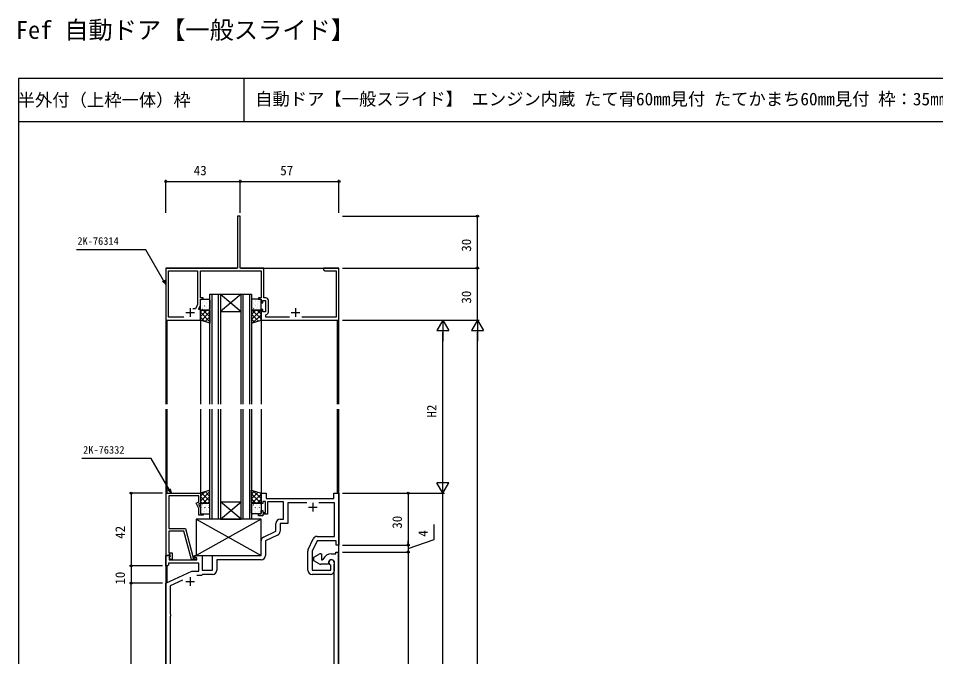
# Model space of a CAD drawing. Units: millimetres, scale not verified. Extents: x -437 to 438, y -681 to 679.
# Drawn here: x -437 to 93, y 310 to 679 of the extents above; entities that cross this region are included whole.
import ezdxf
from ezdxf.enums import TextEntityAlignment as Align

# ---------------------------------------------------------------- set-up
doc = ezdxf.new("R2010")
doc.units = ezdxf.units.MM
doc.header["$LTSCALE"] = 4
for name, color, linetype in [('0-1_USER1', 3, 'Continuous'), ('0-2_YKK_11', 7, 'Continuous'), ('0-3_YKK_12', 2, 'Continuous'), ('0-4_YKK_13', 4, 'Continuous'), ('0-6_YKK_D', 6, 'Continuous'), ('0-7_YKK_ZWAK', 7, 'Continuous')]:
    doc.layers.add(name, color=color, linetype=linetype)
doc.styles.add('ＭＳ ゴシック', font='')
doc.styles.get('ＭＳ ゴシック').set_extended_font_data('MS Gothic')

msp = doc.modelspace()

# ---------------------------------------------------------------- linework, layer by layer
at = {"layer": '0-2_YKK_11'}
for p, q in [((-292.47, 508.97), (-292.47, 515.63)), ((-337.7, 511.1), (-337.7, 506.1)), ((-276.7, 511.1), (-276.7, 506.1)), ((-340.2, 508.6), (-335.2, 508.6)), ((-279.2, 508.6), (-274.2, 508.6)), ((-266.7, 398.8), (-266.7, 393.8)), ((-269.2, 396.3), (-264.2, 396.3)), ((-269.458, 371.809), (-266.578, 377.873)), ((-269.7, 359.8), (-269.7, 370.736)), ((-254.5, 364.3), (-254.5, 359.3)), ((-337.7, 355.8), (-337.7, 350.8)), ((-256.5, 357.3), (-267.2, 357.3)), ((-340.2, 353.3), (-335.2, 353.3))]:
    msp.add_line(p, q, dxfattribs=at)
for points in [[(-293.97, 517.13), (-295.07, 517.13), (-295.07, 534.3), (-308.7, 534.3), (-308.7, 564.3), (-310.33, 564.3), (-310.33, 559.758), (-310.21, 559.575), (-310.21, 559.025), (-310.33, 558.842), (-310.33, 534.3), (-351.7, 534.3), (-351.7, 504.3), (-331.7, 504.3), (-331.7, 510.3), (-332.7, 510.3), (-332.7, 510.8), (-331.7, 512.945), (-331.7, 516.3), (-330.2, 516.3), (-330.2, 517.1), (-331.7, 517.1), (-331.7, 532.67), (-296.7, 532.67), (-296.7, 517.1), (-298.2, 517.1), (-298.2, 516.3), (-296.7, 516.3), (-296.7, 514.3), (-295.7, 514.3), (-295.7, 515.5), (-294.1, 515.5), (-294.1, 509.1), (-295.7, 509.1), (-295.7, 510.3), (-296.7, 510.3), (-296.7, 504.3), (-251.7, 504.3), (-251.7, 534.3), (-255.742, 534.3)], [(-341.236, 505.93), (-350.07, 505.93), (-350.07, 532.67), (-333.33, 532.67), (-333.33, 513.306), (-334.545, 510.7), (-336.15, 510.7)], [(-255.742, 534.3), (-255.925, 534.18), (-256.475, 534.18), (-256.658, 534.3), (-256.742, 534.3), (-256.925, 534.18), (-257.475, 534.18), (-257.658, 534.3), (-260.7, 534.3), (-260.7, 533.3), (-259.609, 532.67), (-253.33, 532.67), (-253.33, 505.93), (-273.164, 505.93)], [(-280.236, 505.93), (-294, 505.93), (-294, 507.19), (-293.745, 507.487)], [(-351.5, 368.3), (-351.5, 404.3), (-331.7, 404.3), (-331.7, 398.3), (-332.7, 398.3), (-332.7, 397.8), (-331.7, 395.655), (-331.7, 392.3), (-330.2, 392.3), (-330.2, 391.5), (-332.7, 391.5), (-332.7, 395.434), (-334.12, 398.48), (-332.7, 399.3), (-332.7, 402.67), (-349.87, 402.67), (-349.87, 383.8), (-340.402, 383.8), (-335.9, 367), (-335.066, 367), (-334.877, 367.067)], [(-285.7, 389.3), (-283.7, 389.3), (-283.7, 399.3), (-292.9, 399.3), (-292.9, 392.1), (-295.7, 392.1), (-295.7, 391.3), (-298.2, 391.3), (-298.2, 392.3), (-296.7, 392.3), (-296.7, 394.3), (-295.7, 394.3), (-295.7, 393.1), (-294.1, 393.1), (-294.1, 399.5), (-295.7, 399.5), (-295.7, 398.3), (-296.7, 398.3), (-296.7, 404.3), (-293.7, 404.3), (-293.7, 401.3), (-254.7, 401.3), (-254.7, 404.3), (-251.7, 404.3), (-251.7, 374.3), (-253.2, 374.3), (-253.2, 376.8), (-264.32, 376.8), (-267.2, 370.736), (-267.2, 359.8), (-256.43, 359.8), (-256.43, 362.655), (-256.608, 362.929)], [(-270.164, 398.8), (-281.2, 398.8), (-281.2, 386.8), (-285.7, 386.8), (-285.7, 382.264)], [(-264.32, 379.3), (-254.2, 379.3), (-254.2, 398.8), (-263.236, 398.8)], [(-334.5, 366), (-336.874, 366), (-341.269, 382.4), (-349.87, 382.4), (-349.87, 379.758), (-349.99, 379.575), (-349.99, 379.025), (-349.87, 378.842), (-349.87, 378.758), (-349.99, 378.575), (-349.99, 378.025), (-349.87, 377.842), (-349.87, 369.8), (-348.1, 369.8), (-348.1, 366), (-348.923, 366), (-349.674, 367.3), (-349.1, 367.874), (-349.1, 368.8), (-349.67, 368.8), (-349.87, 368.6), (-350.17, 368.3), (-351.5, 368.3)], [(-295.257, 378.973), (-288.2, 382.264), (-288.2, 386.8)], [(-324.7, 368.3), (-296.7, 368.3), (-296.7, 376.707)], [(-287.143, 379.998), (-294.2, 376.707), (-294.2, 368.3)], [(-351.7, 194.3), (-351.7, 352.3), (-336.688, 359.3), (-332.7, 359.3), (-332.7, 363.87), (-350.2, 363.87), (-350.2, 362.8), (-350.7, 362.3), (-351.7, 362.3), (-351.7, 368.3), (-349.4, 368.3), (-349.19, 367.786), (-349.192, 367.783), (-349.77, 367.206), (-349.77, 365.8), (-333.7, 365.8), (-333.7, 366.634), (-335.2, 367.5), (-335.2, 368.3), (-330.7, 368.3), (-330.7, 359.8), (-324.7, 359.8), (-324.7, 368.3)], [(-296.7, 365.8), (-322.2, 365.8), (-322.2, 359.8)], [(-263.2, 363.568), (-266.2, 365.3), (-266.2, 367.3), (-263.2, 369.032)], [(-262.2, 369.3), (-261.7, 369.3), (-261.7, 365.8), (-261.191, 365.8), (-260.913, 365.987)], [(-256, 369.3), (-253.5, 369.3), (-253.5, 370.3), (-252.2, 370.3)], [(-252.2, 370.3), (-252.2, 194.3)], [(-257.8, 364), (-257.8, 363.3), (-262.2, 363.3)], [(-254.4, 204.3), (-254.4, 359.046), (-254.44, 359.196), (-254.445, 359.205), (-254.455, 359.222), (-254.46, 359.23), (-254.5, 359.38), (-254.5, 362.918), (-254.457, 363.073)], [(-324.7, 357.3), (-330.5, 357.3), (-330.7, 357.1), (-331, 356.8), (-333.839, 356.8)], [(-341.999, 354.065), (-349.2, 350.707), (-349.2, 334.594), (-348.938, 334.296), (-348.938, 333.304), (-349.2, 333.006), (-349.2, 244.594), (-348.938, 244.296), (-348.938, 243.304), (-349.2, 243.006), (-349.2, 234.594), (-348.938, 234.296), (-348.938, 233.304), (-349.2, 233.006), (-349.2, 218.8), (-341.554, 218.8)]]:
    msp.add_lwpolyline(points, dxfattribs=at)
for centre, radius, start, end in [((-293.97, 515.63), 1.5, 0.00001, 89.99999), ((-293.97, 508.97), 1.5, 278.62693, 360), ((-285.7, 386.8), 2.5, 90.00001, 179.99999), ((-288.2, 382.264), 2.5, 295, 0), ((-294.2, 376.707), 2.5, 115.00001, 180.00001), ((-264.32, 376.8), 2.5, 90, 154.59228), ((-267.2, 370.736), 2.5, 154.5923, 180), ((-334.5, 366.6), 0.6, 270.00003, 128.94244), ((-296.7, 368.3), 2.5, 270.00001, 359.99999), ((-262.2, 367.3), 2, 89.99998, 120), ((-256, 364), 5.3, 89.99999, 157.9757), ((-256, 364), 1.8, 328.99728, 179.99999), ((-256, 364.3), 1.5, 0.00002, 246.07405), ((-262.2, 365.3), 2, 240, 270.00002), ((-324.7, 359.8), 2.5, 270.00001, 359.99999), ((-267.2, 359.8), 2.5, 180.00001, 269.99999), ((-256.5, 359.3), 2, 270.00001, 359.99999)]:
    msp.add_arc(centre, radius, start, end, dxfattribs=at)
at = {"layer": '0-3_YKK_12'}
for p, q in [((-351.7, 534.3), (-351.7, 455.8)), ((-351.7, 534.3), (-310.63, 534.3)), ((-308.4, 534.3), (-251.7, 534.3)), ((-251.7, 455.8), (-251.7, 534.3)), ((-326.2, 455.8), (-326.2, 519.3)), ((-325.2, 519.3), (-325.2, 455.8)), ((-321.2, 455.8), (-321.2, 519.3)), ((-320.2, 519.3), (-308.2, 519.3)), ((-320.2, 519.3), (-308.2, 509.3)), ((-308.2, 519.3), (-320.2, 509.3)), ((-308.2, 455.8), (-308.2, 519.3)), ((-307.2, 519.3), (-307.2, 455.8)), ((-303.2, 455.8), (-303.2, 519.3)), ((-320.2, 509.3), (-308.2, 509.3)), ((-351.05, 504.3), (-351.05, 455.8)), ((-331.7, 504.3), (-331.7, 455.8)), ((-296.7, 504.3), (-296.7, 455.8)), ((-252.7, 504.3), (-252.7, 455.8)), ((-351.7, 452.8), (-351.7, 100.8)), ((-351.05, 452.8), (-351.05, 404.3)), ((-331.7, 452.8), (-331.7, 404.3)), ((-326.2, 389.3), (-326.2, 452.8)), ((-325.2, 452.8), (-325.2, 389.3)), ((-321.2, 389.3), (-321.2, 452.8)), ((-320.2, 452.8), (-320.2, 389.3)), ((-308.2, 389.3), (-308.2, 452.8)), ((-307.2, 452.8), (-307.2, 389.3)), ((-303.2, 389.3), (-303.2, 452.8)), ((-302.2, 452.8), (-302.2, 389.3)), ((-296.7, 452.8), (-296.7, 404.3)), ((-252.7, 452.8), (-252.7, 404.3)), ((-251.7, 100.8), (-251.7, 452.8)), ((-320.2, 399.3), (-308.2, 399.3)), ((-320.2, 389.3), (-308.2, 399.3)), ((-308.2, 389.3), (-320.2, 399.3)), ((-320.2, 389.3), (-326.2, 389.3)), ((-320.2, 389.3), (-308.2, 389.3)), ((-302.2, 389.3), (-308.2, 389.3)), ((-351.05, 362.3), (-351.05, 352.603))]:
    msp.add_line(p, q, dxfattribs=at)
for points in [[(-326.2, 519.3), (-320.2, 519.3), (-320.2, 455.8)], [(-308.2, 519.3), (-302.2, 519.3), (-302.2, 455.8)]]:
    msp.add_lwpolyline(points, dxfattribs=at)
at = {"layer": '0-4_YKK_13'}
for p, q in [((-331.7, 510.585), (-331.7, 515.8)), ((-331.485, 514.94), (-331.485, 514.978)), ((-331.2, 516.3), (-326.7, 516.3)), ((-330.274, 516.151), (-330.274, 516.189)), ((-329.962, 514.902), (-329.96, 514.909)), ((-329.821, 516.134), (-329.78, 516.197)), ((-329.243, 514.94), (-329.243, 514.978)), ((-328.091, 514.17), (-328.088, 514.177)), ((-328.031, 516.151), (-328.031, 516.189)), ((-327, 514.94), (-327, 514.978)), ((-326.2, 515.8), (-326.2, 510.585)), ((-302.2, 515.8), (-302.2, 510.585)), ((-297.2, 516.3), (-301.7, 516.3)), ((-301.121, 516.151), (-301.121, 516.189)), ((-300.09, 514.94), (-300.09, 514.978)), ((-299.883, 515.606), (-299.88, 515.613)), ((-298.879, 516.151), (-298.879, 516.189)), ((-297.911, 515.156), (-297.909, 515.163)), ((-297.848, 514.94), (-297.848, 514.978)), ((-296.7, 510.585), (-296.7, 515.8)), ((-331.7, 509.129), (-330.744, 510.085)), ((-331.7, 506.301), (-327.916, 510.085)), ((-331.7, 508.835), (-326.2, 503.335)), ((-331.519, 510.504), (-331.517, 510.512)), ((-331.485, 512.66), (-331.485, 512.698)), ((-331.485, 510.38), (-331.485, 510.418)), ((-326.7, 510.085), (-331.2, 510.085)), ((-331.071, 504.102), (-326.2, 508.972)), ((-330.791, 512.562), (-330.788, 512.569)), ((-330.602, 510.515), (-330.561, 510.578)), ((-330.274, 513.871), (-330.274, 513.909)), ((-330.274, 511.591), (-330.274, 511.629)), ((-330.121, 510.085), (-326.2, 506.163)), ((-329.267, 512.532), (-329.226, 512.595)), ((-329.243, 512.66), (-329.243, 512.698)), ((-329.243, 510.38), (-329.243, 510.418)), ((-328.819, 512.113), (-328.817, 512.12)), ((-328.031, 513.871), (-328.031, 513.909)), ((-328.031, 511.591), (-328.031, 511.629)), ((-327.293, 510.085), (-326.2, 508.992)), ((-327.225, 511.178), (-327.183, 511.241)), ((-327, 512.66), (-327, 512.698)), ((-327, 510.38), (-327, 510.418)), ((-326.86, 511.628), (-326.857, 511.635)), ((-302.2, 507.517), (-299.632, 510.085)), ((-302.2, 504.688), (-296.803, 510.085)), ((-301.837, 510.085), (-296.7, 504.948)), ((-301.7, 510.085), (-297.2, 510.085)), ((-301.352, 511.456), (-301.35, 511.463)), ((-301.121, 513.871), (-301.121, 513.909)), ((-301.121, 511.591), (-301.121, 511.629)), ((-300.986, 510.866), (-300.945, 510.929)), ((-300.611, 513.548), (-300.609, 513.555)), ((-300.09, 512.66), (-300.09, 512.698)), ((-300.09, 510.38), (-300.09, 510.418)), ((-299.651, 512.883), (-299.61, 512.946)), ((-299.481, 510.724), (-299.478, 510.731)), ((-299.009, 510.085), (-296.7, 507.776)), ((-298.879, 513.871), (-298.879, 513.909)), ((-298.879, 511.591), (-298.879, 511.629)), ((-298.652, 513.064), (-298.65, 513.071)), ((-297.848, 512.66), (-297.848, 512.698)), ((-297.848, 510.38), (-297.848, 510.418)), ((-297.609, 511.529), (-297.567, 511.592)), ((-297.509, 510.274), (-297.507, 510.282)), ((-296.781, 512.332), (-296.778, 512.339)), ((-331.7, 506.006), (-329.208, 503.514)), ((-328.92, 503.424), (-326.2, 506.144)), ((-302.2, 507.619), (-298.358, 503.777)), ((-302.2, 504.791), (-300.509, 503.099)), ((-301.168, 502.892), (-296.7, 507.36)), ((-297.038, 504.194), (-296.7, 504.531)), ((-326.77, 502.746), (-326.2, 503.316)), ((-331.7, 399.765), (-326.2, 405.265)), ((-331.7, 402.594), (-329.208, 405.086)), ((-331.071, 404.498), (-326.2, 399.628)), ((-328.92, 405.176), (-326.2, 402.456)), ((-326.77, 405.854), (-326.2, 405.284)), ((-302.2, 403.809), (-300.509, 405.501)), ((-302.2, 400.981), (-298.358, 404.823)), ((-302.2, 403.912), (-296.803, 398.515)), ((-301.837, 398.515), (-296.7, 403.652)), ((-301.168, 405.708), (-296.7, 401.24)), ((-297.038, 404.406), (-296.7, 404.069)), ((-331.7, 402.299), (-327.916, 398.515)), ((-331.7, 399.471), (-330.744, 398.515)), ((-331.7, 398.015), (-331.7, 392.8)), ((-331.519, 398.096), (-331.517, 398.088)), ((-331.485, 398.22), (-331.485, 398.182)), ((-326.7, 398.515), (-331.2, 398.515)), ((-330.602, 398.085), (-330.561, 398.022)), ((-330.121, 398.515), (-326.2, 402.437)), ((-329.243, 398.22), (-329.243, 398.182)), ((-327.293, 398.515), (-326.2, 399.608)), ((-327.225, 397.422), (-327.183, 397.359)), ((-327, 398.22), (-327, 398.182)), ((-326.2, 392.8), (-326.2, 398.015)), ((-302.2, 401.083), (-299.632, 398.515)), ((-302.2, 392.8), (-302.2, 398.015)), ((-301.7, 398.515), (-297.2, 398.515)), ((-300.986, 397.734), (-300.945, 397.671)), ((-300.09, 398.22), (-300.09, 398.182)), ((-299.481, 397.876), (-299.478, 397.869)), ((-299.009, 398.515), (-296.7, 400.824)), ((-297.848, 398.22), (-297.848, 398.182)), ((-297.509, 398.326), (-297.507, 398.318)), ((-296.7, 398.015), (-296.7, 392.8)), ((-331.485, 395.94), (-331.485, 395.902)), ((-331.485, 393.66), (-331.485, 393.622)), ((-331.2, 392.3), (-326.7, 392.3)), ((-330.791, 396.038), (-330.788, 396.031)), ((-330.274, 397.009), (-330.274, 396.971)), ((-330.274, 394.729), (-330.274, 394.691)), ((-330.274, 392.449), (-330.274, 392.411)), ((-329.962, 393.698), (-329.96, 393.691)), ((-329.821, 392.466), (-329.78, 392.403)), ((-329.267, 396.068), (-329.226, 396.005)), ((-329.243, 395.94), (-329.243, 395.902)), ((-329.243, 393.66), (-329.243, 393.622)), ((-328.819, 396.487), (-328.817, 396.48)), ((-328.091, 394.43), (-328.088, 394.423)), ((-328.031, 397.009), (-328.031, 396.971)), ((-328.031, 394.729), (-328.031, 394.691)), ((-328.031, 392.449), (-328.031, 392.411)), ((-327, 395.94), (-327, 395.902)), ((-327, 393.66), (-327, 393.622)), ((-326.86, 396.972), (-326.857, 396.965)), ((-297.2, 392.3), (-301.7, 392.3)), ((-301.352, 397.144), (-301.35, 397.137)), ((-301.121, 397.009), (-301.121, 396.971)), ((-301.121, 394.729), (-301.121, 394.691)), ((-301.121, 392.449), (-301.121, 392.411)), ((-300.611, 395.052), (-300.609, 395.045)), ((-300.09, 395.94), (-300.09, 395.902)), ((-300.09, 393.66), (-300.09, 393.622)), ((-299.883, 392.994), (-299.88, 392.987)), ((-299.651, 395.717), (-299.61, 395.654)), ((-298.879, 397.009), (-298.879, 396.971)), ((-298.879, 394.729), (-298.879, 394.691)), ((-298.879, 392.449), (-298.879, 392.411)), ((-298.652, 395.536), (-298.65, 395.529)), ((-297.911, 393.444), (-297.909, 393.437)), ((-297.848, 395.94), (-297.848, 395.902)), ((-297.848, 393.66), (-297.848, 393.622)), ((-297.609, 397.071), (-297.567, 397.008)), ((-296.781, 396.268), (-296.778, 396.261)), ((-296.7, 389.3), (-334.2, 368.3)), ((-334.2, 389.3), (-296.7, 368.3))]:
    msp.add_line(p, q, dxfattribs=at)
for points in [[(-331.7, 504.3), (-331.7, 510.085), (-326.2, 510.085), (-326.2, 502.566)], [(-296.7, 504.3), (-296.7, 510.085), (-302.2, 510.085), (-302.2, 502.566)], [(-331.7, 404.3), (-331.7, 398.515), (-326.2, 398.515), (-326.2, 406.034)], [(-296.7, 404.3), (-296.7, 398.515), (-302.2, 398.515), (-302.2, 406.034)], [(-334.2, 368.3), (-296.7, 368.3), (-296.7, 389.3), (-334.2, 389.3)]]:
    msp.add_lwpolyline(points, close=True, dxfattribs=at)
for centre, start, end in [((-331.2, 515.8), 90, 180), ((-326.7, 515.8), 0, 90), ((-301.7, 515.8), 90, 180), ((-297.2, 515.8), 0, 90), ((-331.2, 510.585), 180, 270), ((-326.7, 510.585), 270, 0), ((-301.7, 510.585), 180, 270), ((-297.2, 510.585), 270, 0), ((-331.2, 398.015), 90, 180), ((-326.7, 398.015), 0, 90), ((-301.7, 398.015), 90, 180), ((-297.2, 398.015), 0, 90), ((-331.2, 392.8), 180, 270), ((-326.7, 392.8), 270, 0), ((-301.7, 392.8), 180, 270), ((-297.2, 392.8), 270, 0)]:
    msp.add_arc(centre, 0.5, start, end, dxfattribs=at)
at = {"layer": '0-6_YKK_D'}
for p, q in [((-351.7, 566.3), (-351.7, 585.3)), ((-351.7, 584.3), (-308.7, 584.3)), ((-308.7, 566.3), (-308.7, 585.3)), ((-308.7, 566.3), (-308.7, 585.3)), ((-308.7, 584.3), (-251.7, 584.3)), ((-251.7, 566.3), (-251.7, 585.3)), ((-249.7, 564.3), (-170.7, 564.3)), ((-171.7, 534.299), (-171.7, 564.3)), ((-249.7, 534.3), (-170.7, 534.3)), ((-249.7, 534.299), (-170.7, 534.299)), ((-171.7, 504.3), (-171.7, 534.3)), ((-249.7, 504.3), (-170.7, 504.3)), ((-249.7, 504.3), (-170.7, 504.3)), ((-249.7, 504.3), (-190.7, 504.3)), ((-191.7, 504.3), (-195.2, 498.238)), ((-191.7, 504.3), (-188.2, 498.238)), ((-191.7, 504.3), (-191.7, 492.176)), ((-171.7, 504.3), (-175.2, 498.238)), ((-171.7, 504.3), (-168.2, 498.238)), ((-171.7, 504.3), (-171.7, 492.176)), ((-195.2, 498.238), (-188.2, 498.238)), ((-175.2, 498.238), (-168.2, 498.238)), ((-191.7, 411.3), (-191.7, 497.3)), ((-171.7, -58.7), (-171.7, 497.3)), ((-191.7, 404.3), (-191.7, 416.424)), ((-191.7, 404.3), (-195.2, 410.362)), ((-188.2, 410.362), (-195.2, 410.362)), ((-191.7, 404.3), (-188.2, 410.362)), ((-353.7, 404.3), (-372.7, 404.3)), ((-371.7, 404.3), (-371.7, 362.3)), ((-249.7, 404.3), (-210.7, 404.3)), ((-249.7, 404.3), (-190.7, 404.3)), ((-249.7, 404.3), (-190.7, 404.3)), ((-211.7, 404.3), (-211.7, 374.3)), ((-191.7, 194.3), (-191.7, 404.3)), ((-211.7, 374.3), (-211.7, 376.85)), ((-249.7, 374.3), (-210.7, 374.3)), ((-249.7, 374.3), (-210.7, 374.3)), ((-211.7, 374.3), (-211.7, 370.3)), ((-211.7, 374.3), (-211.7, 370.3)), ((-249.7, 370.3), (-210.7, 370.3)), ((-249.7, 370.3), (-210.7, 370.3)), ((-211.7, 370.3), (-211.7, 367.75)), ((-211.7, 370.3), (-211.7, 204.3)), ((-353.7, 362.3), (-372.7, 362.3)), ((-353.7, 362.3), (-372.7, 362.3)), ((-371.7, 362.3), (-371.7, 352.3)), ((-353.7, 352.3), (-372.7, 352.3)), ((-353.7, 352.3), (-372.7, 352.3)), ((-371.7, 194.3), (-371.7, 352.3))]:
    msp.add_line(p, q, dxfattribs=at)
for points in [[(-351.7, 524.929), (-352.975, 527.137), (-363.247, 544.929), (-403.326, 544.929)], [(-352.383, 527.479), (-351.7, 524.929), (-353.567, 526.796)], [(-348.569, 404.3), (-349.844, 406.508), (-360.116, 424.3), (-400.195, 424.3)], [(-349.253, 406.85), (-348.569, 404.3), (-350.436, 406.167)], [(-211.7, 372.3), (-196.7, 377.521), (-196.7, 386.251)]]:
    msp.add_lwpolyline(points, dxfattribs=at)
for centre in [(-351.7, 584.3), (-308.7, 584.3), (-308.7, 584.3), (-251.7, 584.3), (-171.7, 564.3), (-171.7, 534.3), (-171.7, 534.299), (-371.7, 404.3), (-211.7, 404.3), (-211.7, 374.3), (-211.7, 374.3), (-211.7, 370.3), (-211.7, 370.3), (-371.7, 362.3), (-371.7, 362.3), (-371.7, 352.3), (-371.7, 352.3)]:
    msp.add_circle(centre, 0.637, dxfattribs=at)
at = {"layer": '0-7_YKK_ZWAK'}
for p, q in [((-436.7, 643.8), (-436.7, -681.2)), ((438.3, 643.8), (-436.7, 643.8)), ((-306.7, 643.8), (-306.7, 618.8)), ((438.3, 618.8), (-436.7, 618.8))]:
    msp.add_line(p, q, dxfattribs=at)

# ---------------------------------------------------------------- texts
at = {"layer": '0-1_USER1', "style": 'ＭＳ ゴシック'}
for s, height, p in [('Fef 自動ドア【一般スライド】', 10.26, (-438.288, 663.658)), ('半外付（上枠一体）枠', 7.331, (-437.268, 625.544)), ('自動ドア【一般スライド】 エンジン内蔵 たて骨60㎜見付 たてかまち60㎜見付 枠：35㎜溝幅 障子：35㎜溝幅', 7.331, (-300.086, 626.13))]:
    msp.add_text(s, height=height, dxfattribs=at).set_placement(p, align=Align.BOTTOM_LEFT)
at = {"layer": '0-6_YKK_D', "style": 'ＭＳ ゴシック'}
for s, height, p in [('43', 5.499, (-335.569, 586.3)), ('57', 5.499, (-285.591, 586.3)), ('2K-76314', 4.399, (-402.786, 546.429)), ('2K-76332', 4.399, (-399.485, 425.8))]:
    msp.add_text(s, height=height, dxfattribs=at).set_placement(p, align=Align.BOTTOM_LEFT)
for s, p in [('30', (-173.7, 543.76)), ('30', (-173.7, 513.76)), ('H2', (-193.7, 447.972)), ('30', (-213.7, 383.76)), ('42', (-373.7, 377.931)), ('4', (-198.7, 379.138)), ('10', (-373.7, 351.462))]:
    msp.add_text(s, height=5.499, rotation=90, dxfattribs=at).set_placement(p, align=Align.BOTTOM_LEFT)

doc.saveas('drawing.dxf')
